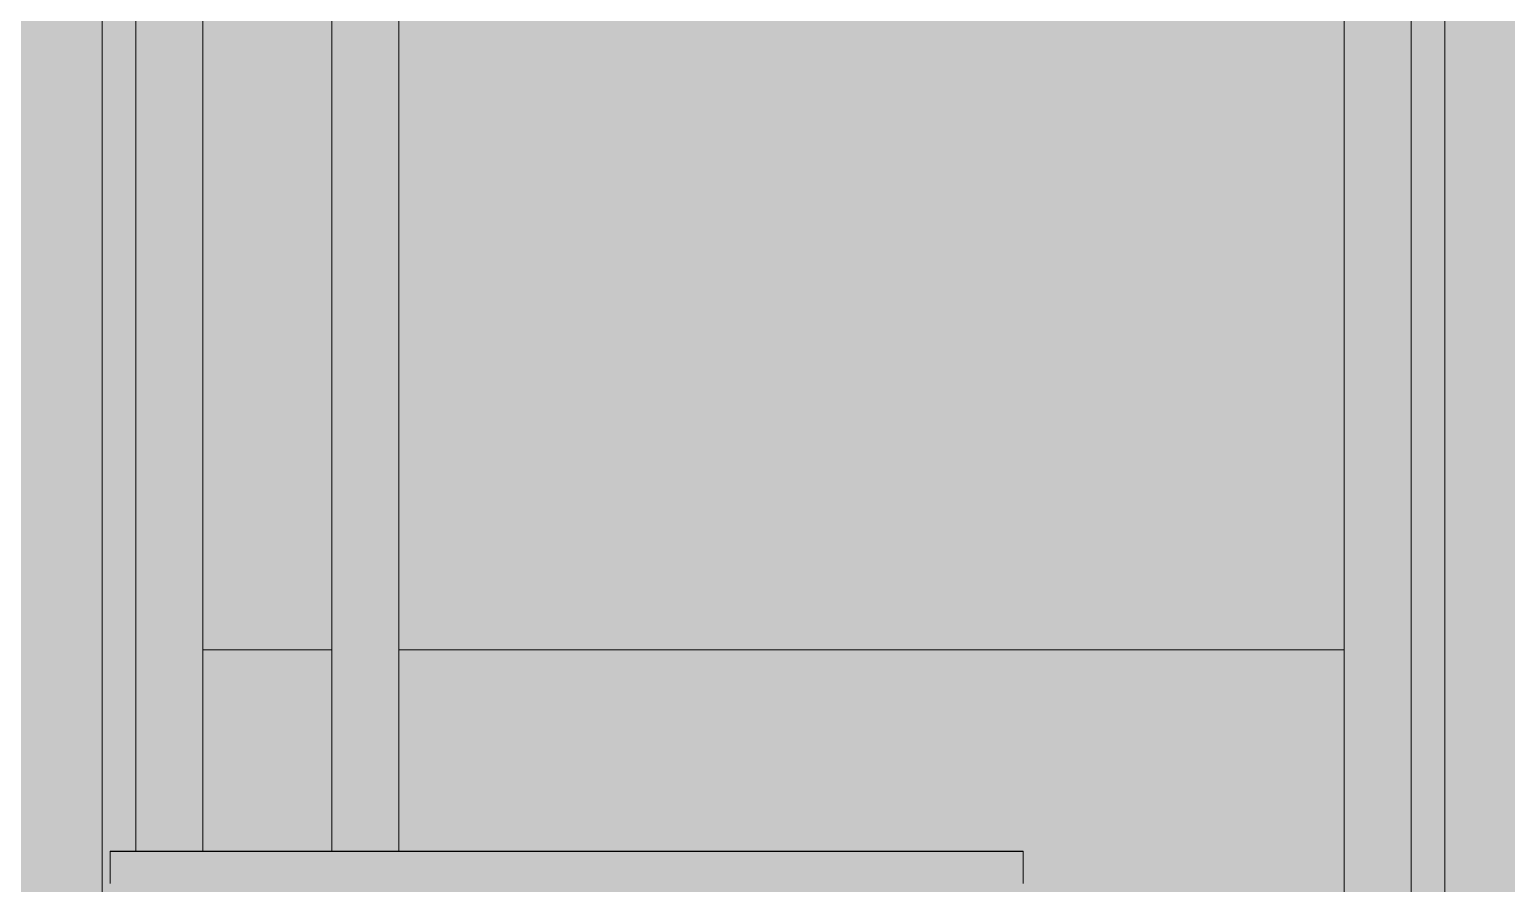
# Model space of a CAD drawing. Header units: centimetres. Extents: x -4381 to 5639, y -3920 to 4826.
# Drawn here: x 86.067 to 87.167, y 36.53 to 37.165 of the extents above; entities that cross this region are included whole.
import ezdxf
from ezdxf.xclip import XClip

# ---------------------------------------------------------------- set-up
doc = ezdxf.new("R2010")
doc.units = ezdxf.units.CM
doc.header["$MEASUREMENT"] = 0
doc.header["$XCLIPFRAME"] = 0
doc.set_wipeout_variables(frame=1)
doc.linetypes.add('Wipeout_Contour', pattern=[100, 0, -100])
for name, color, linetype, lineweight in [('0- SITE_Pen_No__1', 7, 'Continuous', 5), ('01- MOBILIER_Pen_No__1', 7, 'Continuous', 5), ('Structural - Bearing_Pen_No__1', 7, 'Continuous', 5), ('Structural - Bearing_Pen_No__18', 9, 'Continuous', 5)]:
    doc.layers.add(name, color=color, linetype=linetype, lineweight=lineweight)
for name, color, linetype in [('01- MOBILIER', 7, 'Continuous'), ('Drawing & Figure', 7, 'Continuous'), ('Structural - Bearing', 7, 'Continuous')]:
    doc.layers.add(name, color=color, linetype=linetype)
for name, color, linetype, lineweight, true_color in [('01- MOBILIER_Pen_No__102', 7, 'Continuous', 5, 0xcccccc), ('01- MOBILIER_Pen_No__186', 7, 'Continuous', 5, 0xe8e8e8), ('Structural - Bearing_Pen_No__102', 7, 'Continuous', 5, 0xcccccc)]:
    doc.layers.add(name, color=color, linetype=linetype, lineweight=lineweight, true_color=true_color)

# ---------------------------------------------------------------- blocks, each defined once
blk = doc.blocks.new('Drawing_7_7', base_point=(-363.0919, 32.2036))
at = {"layer": '0- SITE_Pen_No__1', "linetype": 'Continuous', "ltscale": 10}
for p, q in [((86.2919, 36.642), (86.1959, 36.642)), ((87.0459, 36.642), (86.3419, 36.642))]:
    blk.add_line(p, q, dxfattribs=at)
at = {"color": 254, "linetype": 'Wipeout_Contour', "lineweight": 0, "ltscale": 751.168155}
blk.add_wipeout([(84.2669, 38.8036), (84.2669, 35.7036), (84.8169, 35.7036), (84.8169, 38.7036), (87.8169, 38.7036), (87.8169, 35.7036), (87.9669, 35.7036), (87.9669, 38.8036)], dxfattribs=at).dxf.layer = 'Structural - Bearing'
at = {"color": 254, "linetype": 'Wipeout_Contour', "lineweight": 0, "ltscale": 2166.836388}
blk.add_wipeout([(87.7169, 38.6036), (86.3419, 38.6036), (86.3419, 36.5536), (86.8069, 36.5536), (86.8069, 36.1078), (86.7771, 36.1078), (86.7766, 36.1059), (86.8069, 36.1059), (86.8069, 36.1047), (86.8069, 36.0026), (86.8084, 36.0026), (86.8084, 36.403), (86.8185, 36.4034), (86.8312, 36.4033), (86.8369, 36.4026), (86.8369, 36.3325), (86.8384, 36.3325), (86.8384, 36.403), (86.8485, 36.4034), (86.8612, 36.4033), (86.8669, 36.4026), (86.8669, 35.8036), (87.7169, 35.8036)], dxfattribs=at).dxf.layer = 'Structural - Bearing'
at = {"layer": 'Structural - Bearing_Pen_No__102', "linetype": 'Continuous', "ltscale": 10}
blk.add_hatch(color=256, dxfattribs=at).paths.add_polyline_path([(87.7169, 38.6036), (86.3419, 38.6036), (86.3419, 36.5536), (86.8069, 36.5536), (86.8069, 36.1078), (86.7771, 36.1078), (86.7766, 36.1059), (86.8069, 36.1059), (86.8069, 36.1047), (86.8069, 36.0026), (86.8084, 36.0026), (86.8084, 36.403), (86.8185, 36.4034), (86.8312, 36.4033), (86.8369, 36.4026), (86.8369, 36.3325), (86.8384, 36.3325), (86.8384, 36.403), (86.8485, 36.4034), (86.8612, 36.4033), (86.8669, 36.4026), (86.8669, 35.8036), (87.7169, 35.8036)])
at = {"layer": 'Structural - Bearing_Pen_No__1', "linetype": 'Continuous', "ltscale": 10}
for p, q in [((87.0459, 36.1436), (87.0459, 38.6036)), ((87.0959, 38.6036), (87.0959, 36.1436)), ((87.1209, 36.1436), (87.1209, 38.6036))]:
    blk.add_line(p, q, dxfattribs=at)
at = {"color": 254, "linetype": 'Wipeout_Contour', "lineweight": 0, "ltscale": 376.584765}
blk.add_wipeout([(86.2919, 38.6036), (86.2919, 36.5536), (86.3419, 36.5536), (86.3419, 38.6036)], dxfattribs=at).dxf.layer = 'Structural - Bearing'
at = {"layer": 'Structural - Bearing_Pen_No__18', "linetype": 'Continuous', "ltscale": 10}
blk.add_hatch(color=256, dxfattribs=at).paths.add_polyline_path([(86.2919, 38.6036), (86.2919, 36.5536), (86.3419, 36.5536), (86.3419, 38.6036)])
at = {"layer": 'Structural - Bearing_Pen_No__1', "linetype": 'Continuous', "ltscale": 10}
blk.add_line((86.3419, 36.7036), (87.0459, 36.7036), dxfattribs=at)
at = {"color": 254, "linetype": 'Wipeout_Contour', "lineweight": 0, "ltscale": 1768.22803}
blk.add_wipeout([(84.9169, 35.8036), (86.0669, 35.8036), (86.0669, 35.9169), (86.0673, 35.9202), (86.0684, 35.9234), (86.0684, 36.403), (86.0785, 36.4034), (86.0912, 36.4033), (86.0969, 36.4026), (86.0969, 36.3325), (86.0984, 36.3325), (86.0984, 36.403), (86.1085, 36.4034), (86.1212, 36.4033), (86.1269, 36.4026), (86.1269, 36.5536), (86.2919, 36.5536), (86.2919, 38.6036), (84.9169, 38.6036)], dxfattribs=at).dxf.layer = 'Structural - Bearing'
at = {"layer": 'Structural - Bearing_Pen_No__102', "linetype": 'Continuous', "ltscale": 10}
blk.add_hatch(color=256, dxfattribs=at).paths.add_polyline_path([(84.9169, 35.8036), (86.0669, 35.8036), (86.0669, 35.9169), (86.0673, 35.9202), (86.0684, 35.9234), (86.0684, 36.403), (86.0785, 36.4034), (86.0912, 36.4033), (86.0969, 36.4026), (86.0969, 36.3325), (86.0984, 36.3325), (86.0984, 36.403), (86.1085, 36.4034), (86.1212, 36.4033), (86.1269, 36.4026), (86.1269, 36.5536), (86.2919, 36.5536), (86.2919, 38.6036), (84.9169, 38.6036)])
at = {"layer": 'Structural - Bearing_Pen_No__1', "linetype": 'Continuous', "ltscale": 10}
for p, q in [((86.1209, 38.6036), (86.1209, 36.4033)), ((86.1959, 36.7036), (86.2919, 36.7036))]:
    blk.add_line(p, q, dxfattribs=at)
at = {"color": 254, "linetype": 'Wipeout_Contour', "lineweight": 0, "ltscale": 375.166815}
blk.add_wipeout([(86.1269, 36.1411), (86.8069, 36.1411), (86.8069, 36.5295), (86.1269, 36.5295)], dxfattribs=at).dxf.layer = '01- MOBILIER'
at = {"layer": '01- MOBILIER_Pen_No__102', "linetype": 'Continuous', "ltscale": 10}
blk.add_hatch(color=256, dxfattribs=at).paths.add_polyline_path([(86.1269, 36.1411), (86.8069, 36.1411), (86.8069, 36.5295), (86.1269, 36.5295)])
at = {"color": 254, "linetype": 'Wipeout_Contour', "lineweight": 0, "ltscale": 375.473069}
blk.add_wipeout([(86.1269, 36.5295), (86.8069, 36.5295), (86.8069, 36.5344), (86.1269, 36.5344)], dxfattribs=at).dxf.layer = '01- MOBILIER'
at = {"layer": '01- MOBILIER_Pen_No__102', "linetype": 'Continuous', "ltscale": 10}
blk.add_hatch(color=256, dxfattribs=at).paths.add_polyline_path([(86.1269, 36.5295), (86.8069, 36.5295), (86.8069, 36.5344), (86.1269, 36.5344)])
at = {"color": 254, "linetype": 'Wipeout_Contour', "lineweight": 0, "ltscale": 375.480511}
blk.add_wipeout([(86.1269, 36.5344), (86.8069, 36.5344), (86.8069, 36.5391), (86.1269, 36.5391)], dxfattribs=at).dxf.layer = '01- MOBILIER'
at = {"layer": '01- MOBILIER_Pen_No__186', "linetype": 'Continuous', "ltscale": 10}
blk.add_hatch(color=256, dxfattribs=at).paths.add_polyline_path([(86.1269, 36.5344), (86.8069, 36.5344), (86.8069, 36.5391), (86.1269, 36.5391)])
at = {"color": 254, "linetype": 'Wipeout_Contour', "lineweight": 0, "ltscale": 375.487351}
blk.add_wipeout([(86.1269, 36.5391), (86.8069, 36.5391), (86.8069, 36.5432), (86.1269, 36.5432)], dxfattribs=at).dxf.layer = '01- MOBILIER'
at = {"layer": '01- MOBILIER_Pen_No__186', "linetype": 'Continuous', "ltscale": 10}
blk.add_hatch(color=256, dxfattribs=at).paths.add_polyline_path([(86.1269, 36.5391), (86.8069, 36.5391), (86.8069, 36.5432), (86.1269, 36.5432)])
at = {"layer": '01- MOBILIER_Pen_No__1', "linetype": 'Continuous', "ltscale": 10}
for p, q in [((86.1269, 36.5295), (86.1269, 36.5344)), ((86.8069, 36.5295), (86.8069, 36.5344))]:
    blk.add_line(p, q, dxfattribs=at)
at = {"color": 254, "linetype": 'Wipeout_Contour', "lineweight": 0, "ltscale": 375.49339}
blk.add_wipeout([(86.1269, 36.5432), (86.8069, 36.5432), (86.8069, 36.5468), (86.1269, 36.5468)], dxfattribs=at).dxf.layer = '01- MOBILIER'
at = {"layer": '01- MOBILIER_Pen_No__186', "linetype": 'Continuous', "ltscale": 10}
blk.add_hatch(color=256, dxfattribs=at).paths.add_polyline_path([(86.1269, 36.5432), (86.8069, 36.5432), (86.8069, 36.5468), (86.1269, 36.5468)])
at = {"layer": '01- MOBILIER_Pen_No__1', "linetype": 'Continuous', "ltscale": 10}
for p, q in [((86.1269, 36.5344), (86.1269, 36.5391)), ((86.8069, 36.5344), (86.8069, 36.5391))]:
    blk.add_line(p, q, dxfattribs=at)
at = {"color": 254, "linetype": 'Wipeout_Contour', "lineweight": 0, "ltscale": 375.498449}
blk.add_wipeout([(86.1269, 36.5468), (86.8069, 36.5468), (86.8069, 36.5497), (86.1269, 36.5497)], dxfattribs=at).dxf.layer = '01- MOBILIER'
at = {"layer": '01- MOBILIER_Pen_No__186', "linetype": 'Continuous', "ltscale": 10}
blk.add_hatch(color=256, dxfattribs=at).paths.add_polyline_path([(86.1269, 36.5468), (86.8069, 36.5468), (86.8069, 36.5497), (86.1269, 36.5497)])
at = {"layer": '01- MOBILIER_Pen_No__1', "linetype": 'Continuous', "ltscale": 10}
for p, q in [((86.1269, 36.5391), (86.1269, 36.5432)), ((86.8069, 36.5391), (86.8069, 36.5432))]:
    blk.add_line(p, q, dxfattribs=at)
at = {"color": 254, "linetype": 'Wipeout_Contour', "lineweight": 0, "ltscale": 375.50238}
blk.add_wipeout([(86.1269, 36.5497), (86.8069, 36.5497), (86.8069, 36.5519), (86.1269, 36.5519)], dxfattribs=at).dxf.layer = '01- MOBILIER'
at = {"layer": '01- MOBILIER_Pen_No__186', "linetype": 'Continuous', "ltscale": 10}
blk.add_hatch(color=256, dxfattribs=at).paths.add_polyline_path([(86.1269, 36.5497), (86.8069, 36.5497), (86.8069, 36.5519), (86.1269, 36.5519)])
at = {"color": 254, "linetype": 'Wipeout_Contour', "lineweight": 0, "ltscale": 375.505068}
blk.add_wipeout([(86.1269, 36.5519), (86.8069, 36.5519), (86.8069, 36.5532), (86.1269, 36.5532)], dxfattribs=at).dxf.layer = '01- MOBILIER'
at = {"layer": '01- MOBILIER_Pen_No__186', "linetype": 'Continuous', "ltscale": 10}
blk.add_hatch(color=256, dxfattribs=at).paths.add_polyline_path([(86.1269, 36.5519), (86.8069, 36.5519), (86.8069, 36.5532), (86.1269, 36.5532)])
at = {"layer": '01- MOBILIER_Pen_No__1', "linetype": 'Continuous', "ltscale": 10}
for p, q in [((86.1269, 36.5432), (86.1269, 36.5468)), ((86.8069, 36.5432), (86.8069, 36.5468))]:
    blk.add_line(p, q, dxfattribs=at)
at = {"color": 254, "linetype": 'Wipeout_Contour', "lineweight": 0, "ltscale": 281.581742}
blk.add_wipeout([(86.1269, 36.5532), (86.8069, 36.5532), (86.1269, 36.5536)], dxfattribs=at).dxf.layer = '01- MOBILIER'
at = {"layer": '01- MOBILIER_Pen_No__186', "linetype": 'Continuous', "ltscale": 10}
blk.add_hatch(color=256, dxfattribs=at).paths.add_polyline_path([(86.1269, 36.5532), (86.8069, 36.5532), (86.1269, 36.5536)])
at = {"layer": '01- MOBILIER_Pen_No__1', "linetype": 'Continuous', "ltscale": 10}
for p, q in [((86.1269, 36.5532), (86.1269, 36.5536)), ((86.1269, 36.5536), (86.8069, 36.5536)), ((86.1269, 36.5519), (86.1269, 36.5532)), ((86.8069, 36.5532), (86.8069, 36.5536)), ((86.8069, 36.5519), (86.8069, 36.5532)), ((86.1269, 36.5497), (86.1269, 36.5519)), ((86.1269, 36.5468), (86.1269, 36.5497)), ((86.8069, 36.5497), (86.8069, 36.5519)), ((86.8069, 36.5468), (86.8069, 36.5497))]:
    blk.add_line(p, q, dxfattribs=at)
at = {"layer": 'Structural - Bearing_Pen_No__1', "linetype": 'Continuous', "ltscale": 10}
for p, q in [((86.1459, 36.5536), (86.1459, 38.6036)), ((86.1959, 38.6036), (86.1959, 36.5536)), ((86.2919, 38.6036), (86.2919, 36.5536)), ((86.3419, 36.5536), (86.3419, 38.6036))]:
    blk.add_line(p, q, dxfattribs=at)

msp = doc.modelspace()

# ---------------------------------------------------------------- block references
at = {"layer": 'Drawing & Figure', "color": 151, "linetype": 'Continuous', "lineweight": 5, "ltscale": 10, "true_color": 0x80c2ff}
ref = msp.add_blockref('Drawing_7_7', (-363.09186, 32.20361), dxfattribs=at)
XClip(ref).set_block_clipping_path([(51.7463984619, 23.6253966175), (100.4426918859, 45.1170657245)])

doc.saveas('drawing.dxf')
